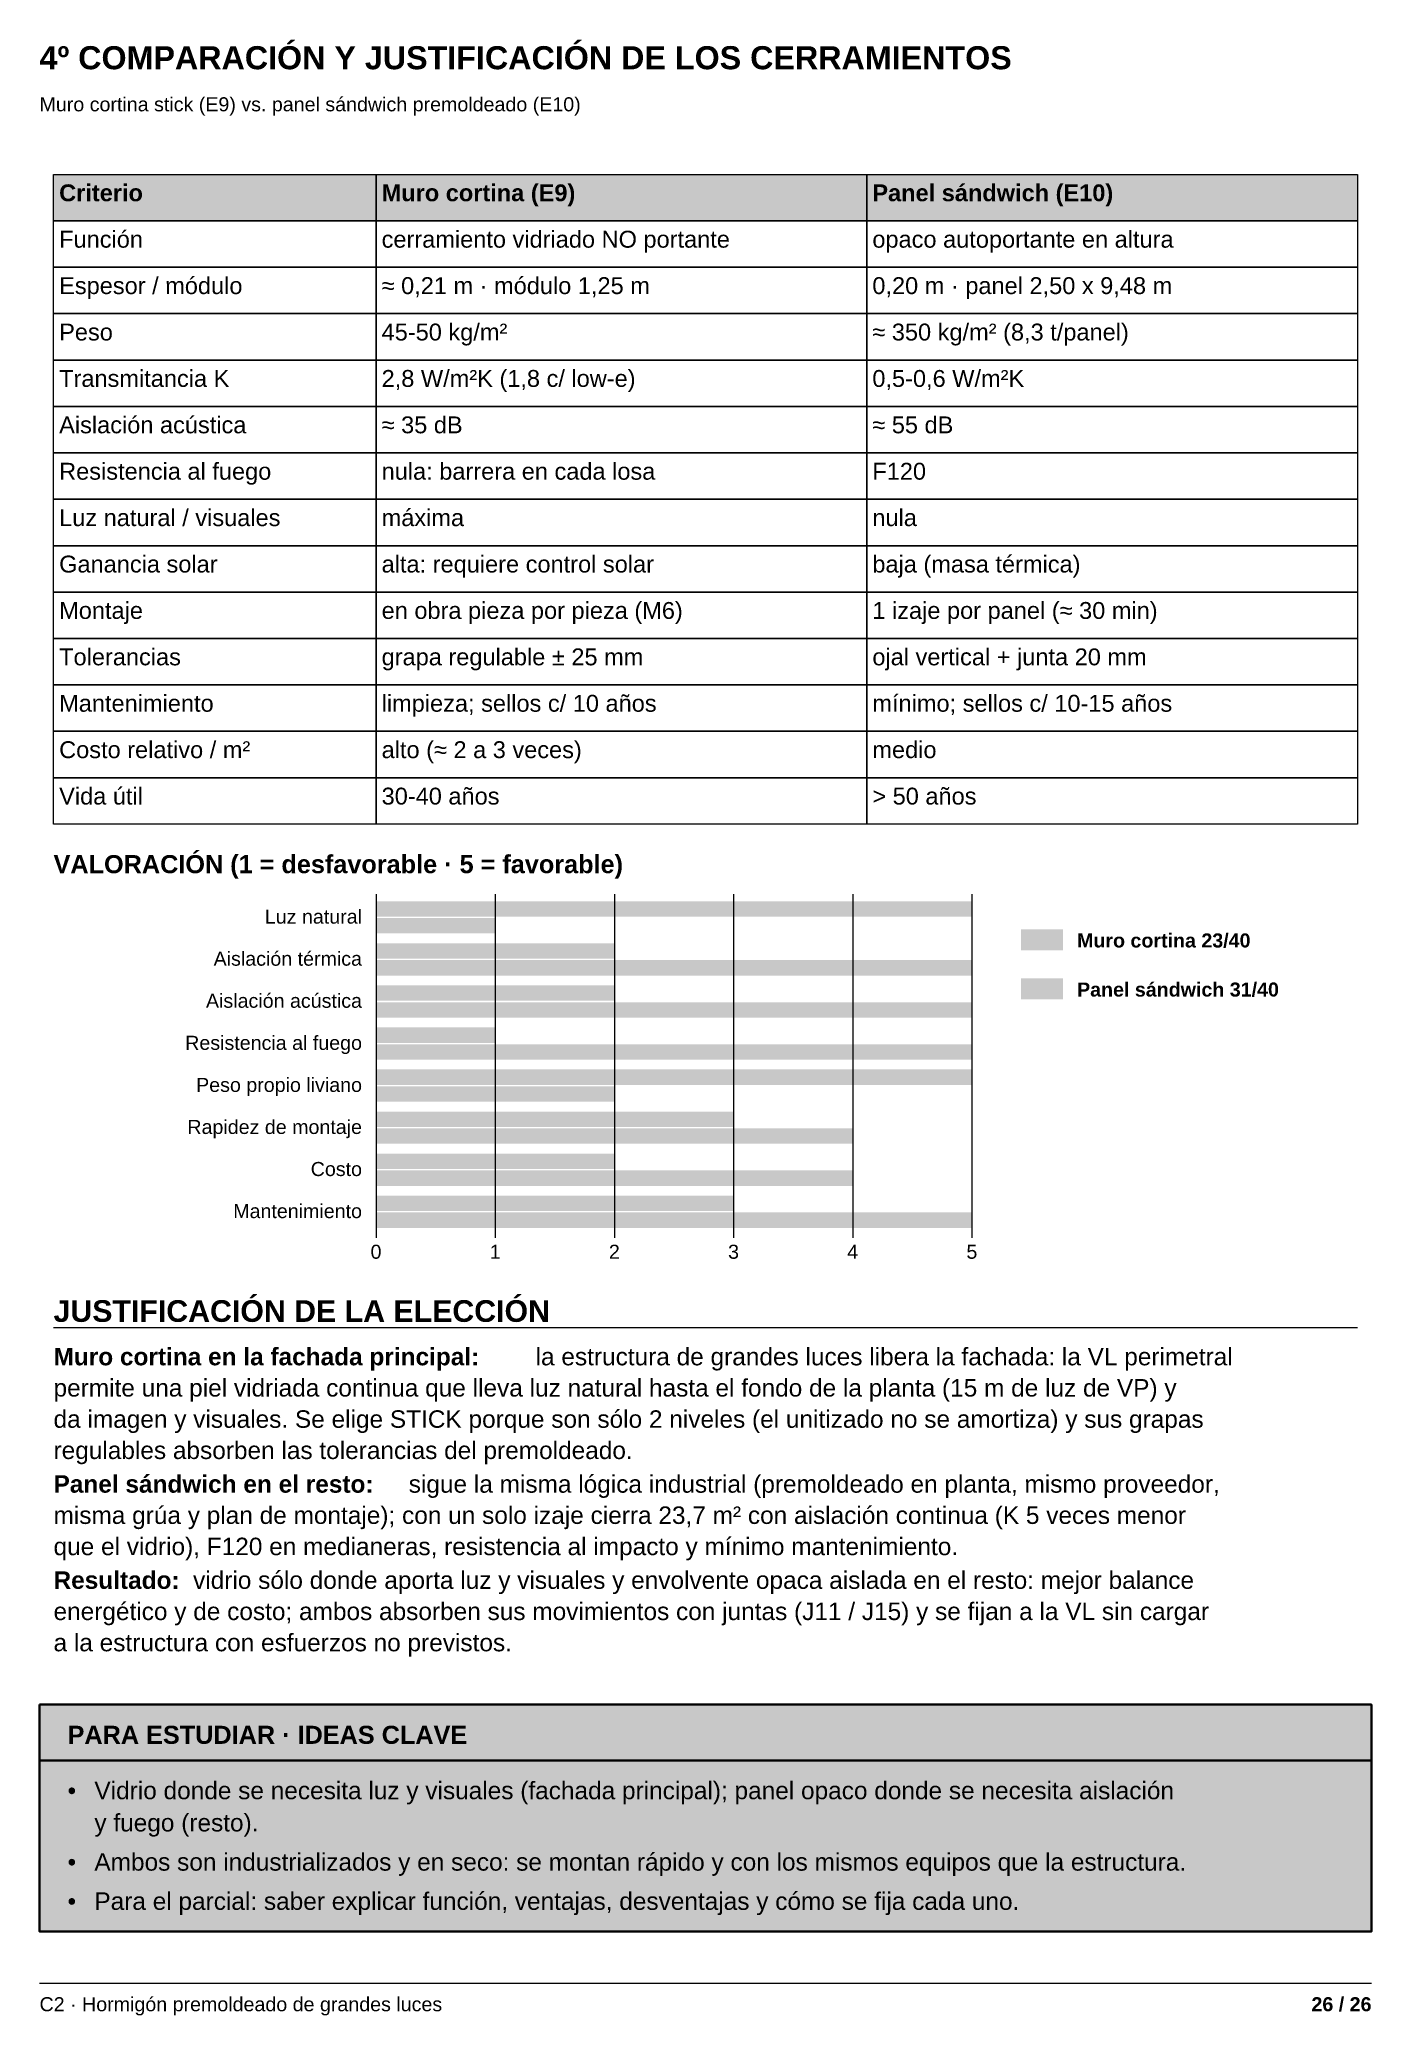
# Model space of a CAD drawing. Header units: millimetres. Extents: x 10 to 200, y 4 to 286.
import ezdxf
from ezdxf.enums import TextEntityAlignment as Align

# ---------------------------------------------------------------- set-up
doc = ezdxf.new("R2010")
doc.units = ezdxf.units.MM
for name, color, linetype in [('CONTORNOS-RELLENO', 9, 'Continuous'), ('ESTUDIO', 7, 'Continuous'), ('ESTUDIO-RELLENO', 9, 'Continuous'), ('LINEAS', 7, 'Continuous'), ('MARCO', 7, 'Continuous'), ('TABLAS', 7, 'Continuous'), ('TABLAS-RELLENO', 9, 'Continuous'), ('TEXTOS', 7, 'Continuous')]:
    doc.layers.add(name, color=color, linetype=linetype)
doc.styles.add('ARIAL', font='arial.ttf')
doc.styles.add('ARIAL-NEGRITA', font='arialbd.ttf')

msp = doc.modelspace()

# ---------------------------------------------------------------- hatches: boundary and pattern name
at = {"layer": 'CONTORNOS-RELLENO', "true_color": 0x5dade2}
h = msp.add_hatch(color=143, dxfattribs=at)
h.dxf.hatch_style = 1
h.paths.add_polyline_path([(150, 159.3312), (156, 159.3312), (156, 156.3312), (150, 156.3312)])
at = {"layer": 'CONTORNOS-RELLENO', "true_color": 0xc8b48a}
h = msp.add_hatch(color=43, dxfattribs=at)
h.dxf.hatch_style = 1
h.paths.add_polyline_path([(150, 152.3312), (156, 152.3312), (156, 149.3312), (150, 149.3312)])
at = {"layer": 'ESTUDIO-RELLENO', "true_color": 0xfff8dc}
h = msp.add_hatch(color=7, dxfattribs=at)
h.dxf.hatch_style = 1
h.paths.add_polyline_path([(10, 48.7416), (200, 48.7416), (200, 16.3672), (10, 16.3672)])
at = {"layer": 'ESTUDIO-RELLENO', "true_color": 0xf3d77a}
h = msp.add_hatch(color=41, dxfattribs=at)
h.dxf.hatch_style = 1
h.paths.add_polyline_path([(10, 48.7416), (200, 48.7416), (200, 40.7416), (10, 40.7416)])
at = {"layer": 'TABLAS-RELLENO', "true_color": 0xe2e6ea}
h = msp.add_hatch(color=254, dxfattribs=at)
h.dxf.hatch_style = 1
h.paths.add_polyline_path([(12, 267), (58, 267), (58, 260.3808), (12, 260.3808)])
h = msp.add_hatch(color=254, dxfattribs=at)
h.dxf.hatch_style = 1
h.paths.add_polyline_path([(58, 267), (128, 267), (128, 260.3808), (58, 260.3808)])
h = msp.add_hatch(color=254, dxfattribs=at)
h.dxf.hatch_style = 1
h.paths.add_polyline_path([(128, 267), (198, 267), (198, 260.3808), (128, 260.3808)])
at = {"layer": 'TABLAS-RELLENO', "true_color": 0x5dade2}
h = msp.add_hatch(color=143, dxfattribs=at)
h.dxf.hatch_style = 1
h.paths.add_polyline_path([(58, 163.3312), (143, 163.3312), (143, 161.1312), (58, 161.1312)])
at = {"layer": 'TABLAS-RELLENO', "true_color": 0xc8b48a}
h = msp.add_hatch(color=43, dxfattribs=at)
h.dxf.hatch_style = 1
h.paths.add_polyline_path([(58, 160.9312), (75, 160.9312), (75, 158.7312), (58, 158.7312)])
at = {"layer": 'TABLAS-RELLENO', "true_color": 0x5dade2}
h = msp.add_hatch(color=143, dxfattribs=at)
h.dxf.hatch_style = 1
h.paths.add_polyline_path([(58, 157.3312), (92, 157.3312), (92, 155.1312), (58, 155.1312)])
at = {"layer": 'TABLAS-RELLENO', "true_color": 0xc8b48a}
h = msp.add_hatch(color=43, dxfattribs=at)
h.dxf.hatch_style = 1
h.paths.add_polyline_path([(58, 154.9312), (143, 154.9312), (143, 152.7312), (58, 152.7312)])
at = {"layer": 'TABLAS-RELLENO', "true_color": 0x5dade2}
h = msp.add_hatch(color=143, dxfattribs=at)
h.dxf.hatch_style = 1
h.paths.add_polyline_path([(58, 151.3312), (92, 151.3312), (92, 149.1312), (58, 149.1312)])
at = {"layer": 'TABLAS-RELLENO', "true_color": 0xc8b48a}
h = msp.add_hatch(color=43, dxfattribs=at)
h.dxf.hatch_style = 1
h.paths.add_polyline_path([(58, 148.9312), (143, 148.9312), (143, 146.7312), (58, 146.7312)])
at = {"layer": 'TABLAS-RELLENO', "true_color": 0x5dade2}
h = msp.add_hatch(color=143, dxfattribs=at)
h.dxf.hatch_style = 1
h.paths.add_polyline_path([(58, 145.3312), (75, 145.3312), (75, 143.1312), (58, 143.1312)])
at = {"layer": 'TABLAS-RELLENO', "true_color": 0xc8b48a}
h = msp.add_hatch(color=43, dxfattribs=at)
h.dxf.hatch_style = 1
h.paths.add_polyline_path([(58, 142.9312), (143, 142.9312), (143, 140.7312), (58, 140.7312)])
at = {"layer": 'TABLAS-RELLENO', "true_color": 0x5dade2}
h = msp.add_hatch(color=143, dxfattribs=at)
h.dxf.hatch_style = 1
h.paths.add_polyline_path([(58, 139.3312), (143, 139.3312), (143, 137.1312), (58, 137.1312)])
at = {"layer": 'TABLAS-RELLENO', "true_color": 0xc8b48a}
h = msp.add_hatch(color=43, dxfattribs=at)
h.dxf.hatch_style = 1
h.paths.add_polyline_path([(58, 136.9312), (92, 136.9312), (92, 134.7312), (58, 134.7312)])
at = {"layer": 'TABLAS-RELLENO', "true_color": 0x5dade2}
h = msp.add_hatch(color=143, dxfattribs=at)
h.dxf.hatch_style = 1
h.paths.add_polyline_path([(58, 133.3312), (109, 133.3312), (109, 131.1312), (58, 131.1312)])
at = {"layer": 'TABLAS-RELLENO', "true_color": 0xc8b48a}
h = msp.add_hatch(color=43, dxfattribs=at)
h.dxf.hatch_style = 1
h.paths.add_polyline_path([(58, 130.9312), (126, 130.9312), (126, 128.7312), (58, 128.7312)])
at = {"layer": 'TABLAS-RELLENO', "true_color": 0x5dade2}
h = msp.add_hatch(color=143, dxfattribs=at)
h.dxf.hatch_style = 1
h.paths.add_polyline_path([(58, 127.3312), (92, 127.3312), (92, 125.1312), (58, 125.1312)])
at = {"layer": 'TABLAS-RELLENO', "true_color": 0xc8b48a}
h = msp.add_hatch(color=43, dxfattribs=at)
h.dxf.hatch_style = 1
h.paths.add_polyline_path([(58, 124.9312), (126, 124.9312), (126, 122.7312), (58, 122.7312)])
at = {"layer": 'TABLAS-RELLENO', "true_color": 0x5dade2}
h = msp.add_hatch(color=143, dxfattribs=at)
h.dxf.hatch_style = 1
h.paths.add_polyline_path([(58, 121.3312), (109, 121.3312), (109, 119.1312), (58, 119.1312)])
at = {"layer": 'TABLAS-RELLENO', "true_color": 0xc8b48a}
h = msp.add_hatch(color=43, dxfattribs=at)
h.dxf.hatch_style = 1
h.paths.add_polyline_path([(58, 118.9312), (143, 118.9312), (143, 116.7312), (58, 116.7312)])

# ---------------------------------------------------------------- linework, layer by layer
at = {"layer": 'ESTUDIO', "color": 42, "lineweight": 35, "true_color": 0xc9a227}
for points in [[(10, 48.7416), (200, 48.7416), (200, 16.3672), (10, 16.3672)], [(10, 48.7416), (200, 48.7416), (200, 40.7416), (10, 40.7416)]]:
    msp.add_lwpolyline(points, close=True, dxfattribs=at)
at = {"layer": 'LINEAS', "lineweight": 18}
msp.add_lwpolyline([(12, 102.5312), (198, 102.5312)], dxfattribs=at)
at = {"layer": 'MARCO', "color": 253, "lineweight": 13, "true_color": 0x999999}
msp.add_lwpolyline([(10, 9), (200, 9)], dxfattribs=at)
at = {"layer": 'TABLAS', "lineweight": 13}
for points in [[(12, 267), (58, 267), (58, 260.3808), (12, 260.3808)], [(58, 267), (128, 267), (128, 260.3808), (58, 260.3808)], [(128, 267), (198, 267), (198, 260.3808), (128, 260.3808)], [(12, 260.3808), (58, 260.3808), (58, 253.7616), (12, 253.7616)], [(58, 260.3808), (128, 260.3808), (128, 253.7616), (58, 253.7616)], [(128, 260.3808), (198, 260.3808), (198, 253.7616), (128, 253.7616)], [(12, 253.7616), (58, 253.7616), (58, 247.1424), (12, 247.1424)], [(58, 253.7616), (128, 253.7616), (128, 247.1424), (58, 247.1424)], [(128, 253.7616), (198, 253.7616), (198, 247.1424), (128, 247.1424)], [(12, 247.1424), (58, 247.1424), (58, 240.5232), (12, 240.5232)], [(58, 247.1424), (128, 247.1424), (128, 240.5232), (58, 240.5232)], [(128, 247.1424), (198, 247.1424), (198, 240.5232), (128, 240.5232)], [(12, 240.5232), (58, 240.5232), (58, 233.904), (12, 233.904)], [(58, 240.5232), (128, 240.5232), (128, 233.904), (58, 233.904)], [(128, 240.5232), (198, 240.5232), (198, 233.904), (128, 233.904)], [(12, 233.904), (58, 233.904), (58, 227.2848), (12, 227.2848)], [(58, 233.904), (128, 233.904), (128, 227.2848), (58, 227.2848)], [(128, 233.904), (198, 233.904), (198, 227.2848), (128, 227.2848)], [(12, 227.2848), (58, 227.2848), (58, 220.6656), (12, 220.6656)], [(58, 227.2848), (128, 227.2848), (128, 220.6656), (58, 220.6656)], [(128, 227.2848), (198, 227.2848), (198, 220.6656), (128, 220.6656)], [(12, 220.6656), (58, 220.6656), (58, 214.0464), (12, 214.0464)], [(58, 220.6656), (128, 220.6656), (128, 214.0464), (58, 214.0464)], [(128, 220.6656), (198, 220.6656), (198, 214.0464), (128, 214.0464)], [(12, 214.0464), (58, 214.0464), (58, 207.4272), (12, 207.4272)], [(58, 214.0464), (128, 214.0464), (128, 207.4272), (58, 207.4272)], [(128, 214.0464), (198, 214.0464), (198, 207.4272), (128, 207.4272)], [(12, 207.4272), (58, 207.4272), (58, 200.808), (12, 200.808)], [(58, 207.4272), (128, 207.4272), (128, 200.808), (58, 200.808)], [(128, 207.4272), (198, 207.4272), (198, 200.808), (128, 200.808)], [(12, 200.808), (58, 200.808), (58, 194.1888), (12, 194.1888)], [(58, 200.808), (128, 200.808), (128, 194.1888), (58, 194.1888)], [(128, 200.808), (198, 200.808), (198, 194.1888), (128, 194.1888)], [(12, 194.1888), (58, 194.1888), (58, 187.5696), (12, 187.5696)], [(58, 194.1888), (128, 194.1888), (128, 187.5696), (58, 187.5696)], [(128, 194.1888), (198, 194.1888), (198, 187.5696), (128, 187.5696)], [(12, 187.5696), (58, 187.5696), (58, 180.9504), (12, 180.9504)], [(58, 187.5696), (128, 187.5696), (128, 180.9504), (58, 180.9504)], [(128, 187.5696), (198, 187.5696), (198, 180.9504), (128, 180.9504)], [(12, 180.9504), (58, 180.9504), (58, 174.3312), (12, 174.3312)], [(58, 180.9504), (128, 180.9504), (128, 174.3312), (58, 174.3312)], [(128, 180.9504), (198, 180.9504), (198, 174.3312), (128, 174.3312)]]:
    msp.add_lwpolyline(points, close=True, dxfattribs=at)
at = {"layer": 'TABLAS', "color": 253, "lineweight": 9, "true_color": 0x999999}
for points in [[(58, 164.3312), (58, 115.3312)], [(75, 164.3312), (75, 115.3312)], [(92, 164.3312), (92, 115.3312)], [(109, 164.3312), (109, 115.3312)], [(126, 164.3312), (126, 115.3312)], [(143, 164.3312), (143, 115.3312)]]:
    msp.add_lwpolyline(points, dxfattribs=at)

# ---------------------------------------------------------------- texts
at = {"layer": 'ESTUDIO'}
for s, height, style, p in [('PARA ESTUDIAR · IDEAS CLAVE', 2.5776, 'ARIAL-NEGRITA', (14, 43.1416)), ('•', 2.4917, 'ARIAL', (14, 35.2416)), ('Vidrio donde se necesita luz y visuales (fachada principal); panel opaco donde se necesita aislación', 2.49168, 'ARIAL', (17.828, 35.2416)), ('y fuego (resto).', 2.49168, 'ARIAL', (17.828, 30.648)), ('•', 2.4917, 'ARIAL', (14, 25.0544)), ('Ambos son industrializados y en seco: se montan rápido y con los mismos equipos que la estructura.', 2.49168, 'ARIAL', (17.828, 25.0544)), ('•', 2.4917, 'ARIAL', (14, 19.4608)), ('Para el parcial: saber explicar función, ventajas, desventajas y cómo se fija cada uno.', 2.49168, 'ARIAL', (17.828, 19.4608))]:
    msp.add_text(s, height=height, dxfattribs=dict(at, style=style)).set_placement(p)
at = {"layer": 'MARCO', "color": 251, "true_color": 0x666666, "style": 'ARIAL'}
msp.add_text('C2 · Hormigón premoldeado de grandes luces', height=2.0048, dxfattribs=at).set_placement((10, 5))
at = {"layer": 'MARCO', "color": 250, "true_color": 0x444444, "style": 'ARIAL-NEGRITA'}
msp.add_text('26 / 26', height=2.0048, dxfattribs=at).set_placement((200, 5), align=Align.RIGHT)
at = {"layer": 'TABLAS'}
for s, style, p in [('Criterio', 'ARIAL-NEGRITA', (12.8, 263.172)), ('Muro cortina (E9)', 'ARIAL-NEGRITA', (58.8, 263.172)), ('Panel sándwich (E10)', 'ARIAL-NEGRITA', (128.8, 263.172)), ('Función', 'ARIAL', (12.8, 256.5528)), ('cerramiento vidriado NO portante', 'ARIAL', (58.8, 256.5528)), ('opaco autoportante en altura', 'ARIAL', (128.8, 256.5528)), ('Espesor / módulo', 'ARIAL', (12.8, 249.9336)), ('≈ 0,21 m · módulo 1,25 m', 'ARIAL', (58.8, 249.9336)), ('0,20 m · panel 2,50 x 9,48 m', 'ARIAL', (128.8, 249.9336)), ('Peso', 'ARIAL', (12.8, 243.3144)), ('45-50 kg/m²', 'ARIAL', (58.8, 243.3144)), ('≈ 350 kg/m² (8,3 t/panel)', 'ARIAL', (128.8, 243.3144)), ('Transmitancia K', 'ARIAL', (12.8, 236.6952)), ('2,8 W/m²K (1,8 c/ low-e)', 'ARIAL', (58.8, 236.6952)), ('0,5-0,6 W/m²K', 'ARIAL', (128.8, 236.6952)), ('Aislación acústica', 'ARIAL', (12.8, 230.076)), ('≈ 35 dB', 'ARIAL', (58.8, 230.076)), ('≈ 55 dB', 'ARIAL', (128.8, 230.076)), ('Resistencia al fuego', 'ARIAL', (12.8, 223.4568)), ('nula: barrera en cada losa', 'ARIAL', (58.8, 223.4568)), ('F120', 'ARIAL', (128.8, 223.4568)), ('Luz natural / visuales', 'ARIAL', (12.8, 216.8376)), ('máxima', 'ARIAL', (58.8, 216.8376)), ('nula', 'ARIAL', (128.8, 216.8376)), ('Ganancia solar', 'ARIAL', (12.8, 210.2184)), ('alta: requiere control solar', 'ARIAL', (58.8, 210.2184)), ('baja (masa térmica)', 'ARIAL', (128.8, 210.2184)), ('Montaje', 'ARIAL', (12.8, 203.5992)), ('en obra pieza por pieza (M6)', 'ARIAL', (58.8, 203.5992)), ('1 izaje por panel (≈ 30 min)', 'ARIAL', (128.8, 203.5992)), ('Tolerancias', 'ARIAL', (12.8, 196.98)), ('grapa regulable ± 25 mm', 'ARIAL', (58.8, 196.98)), ('ojal vertical + junta 20 mm', 'ARIAL', (128.8, 196.98)), ('Mantenimiento', 'ARIAL', (12.8, 190.3608)), ('limpieza; sellos c/ 10 años', 'ARIAL', (58.8, 190.3608)), ('mínimo; sellos c/ 10-15 años', 'ARIAL', (128.8, 190.3608)), ('Costo relativo / m²', 'ARIAL', (12.8, 183.7416)), ('alto (≈ 2 a 3 veces)', 'ARIAL', (58.8, 183.7416)), ('medio', 'ARIAL', (128.8, 183.7416)), ('Vida útil', 'ARIAL', (12.8, 177.1224)), ('30-40 años', 'ARIAL', (58.8, 177.1224)), ('> 50 años', 'ARIAL', (128.8, 177.1224))]:
    msp.add_text(s, height=2.40576, dxfattribs=dict(at, style=style)).set_placement(p)
at = {"layer": 'TABLAS', "style": 'ARIAL'}
for s, p in [('0', (58, 112.3312)), ('1', (75, 112.3312)), ('2', (92, 112.3312)), ('3', (109, 112.3312)), ('4', (126, 112.3312)), ('5', (143, 112.3312))]:
    msp.add_text(s, height=2.0048, dxfattribs=at).set_placement(p, align=Align.CENTER)
at = {"layer": 'TEXTOS'}
for s, height, style, p in [('4º COMPARACIÓN Y JUSTIFICACIÓN DE LOS CERRAMIENTOS', 3.2936, 'ARIAL-NEGRITA', (10, 282)), ('VALORACIÓN (1 = desfavorable · 5 = favorable)', 2.5776, 'ARIAL-NEGRITA', (12, 167.3312)), ('Muro cortina 23/40', 2.0048, 'ARIAL-NEGRITA', (158, 156.7312)), ('Panel sándwich 31/40', 2.0048, 'ARIAL-NEGRITA', (158, 149.7312)), ('JUSTIFICACIÓN DE LA ELECCIÓN', 3.09312, 'ARIAL-NEGRITA', (12, 103.3312)), ('Muro cortina en la fachada principal:', 2.49168, 'ARIAL-NEGRITA', (12, 97.1312)), ('la estructura de grandes luces libera la fachada: la VL perimetral', 2.49168, 'ARIAL', (80.7648, 97.1312)), ('permite una piel vidriada continua que lleva luz natural hasta el fondo de la planta (15 m de luz de VP) y', 2.49168, 'ARIAL', (12, 92.6768)), ('da imagen y visuales. Se elige STICK porque son sólo 2 niveles (el unitizado no se amortiza) y sus grapas', 2.49168, 'ARIAL', (12, 88.2224)), ('regulables absorben las tolerancias del premoldeado.', 2.49168, 'ARIAL', (12, 83.768)), ('Panel sándwich en el resto:', 2.49168, 'ARIAL-NEGRITA', (12, 78.9636)), ('sigue la misma lógica industrial (premoldeado en planta, mismo proveedor,', 2.49168, 'ARIAL', (62.6688, 78.9636)), ('misma grúa y plan de montaje); con un solo izaje cierra 23,7 m² con aislación continua (K 5 veces menor', 2.49168, 'ARIAL', (12, 74.5092)), ('que el vidrio), F120 en medianeras, resistencia al impacto y mínimo mantenimiento.', 2.49168, 'ARIAL', (12, 70.0548)), ('Resultado:', 2.49168, 'ARIAL-NEGRITA', (12, 65.2504)), ('vidrio sólo donde aporta luz y visuales y envolvente opaca aislada en el resto: mejor balance', 2.49168, 'ARIAL', (31.9056, 65.2504)), ('energético y de costo; ambos absorben sus movimientos con juntas (J11 / J15) y se fijan a la VL sin cargar', 2.49168, 'ARIAL', (12, 60.796)), ('a la estructura con esfuerzos no previstos.', 2.49168, 'ARIAL', (12, 56.3416))]:
    msp.add_text(s, height=height, dxfattribs=dict(at, style=style)).set_placement(p)
at = {"layer": 'TEXTOS', "color": 250, "true_color": 0x333333, "style": 'ARIAL'}
msp.add_text('Muro cortina stick (E9) vs. panel sándwich premoldeado (E10)', height=2.0048, dxfattribs=at).set_placement((10, 276))
at = {"layer": 'TEXTOS', "style": 'ARIAL'}
for s, p in [('Luz natural', (56, 160.1312)), ('Aislación térmica', (56, 154.1312)), ('Aislación acústica', (56, 148.1312)), ('Resistencia al fuego', (56, 142.1312)), ('Peso propio liviano', (56, 136.1312)), ('Rapidez de montaje', (56, 130.1312)), ('Costo', (56, 124.1312)), ('Mantenimiento', (56, 118.1312))]:
    msp.add_text(s, height=2.0048, dxfattribs=at).set_placement(p, align=Align.RIGHT)

doc.saveas('drawing.dxf')
